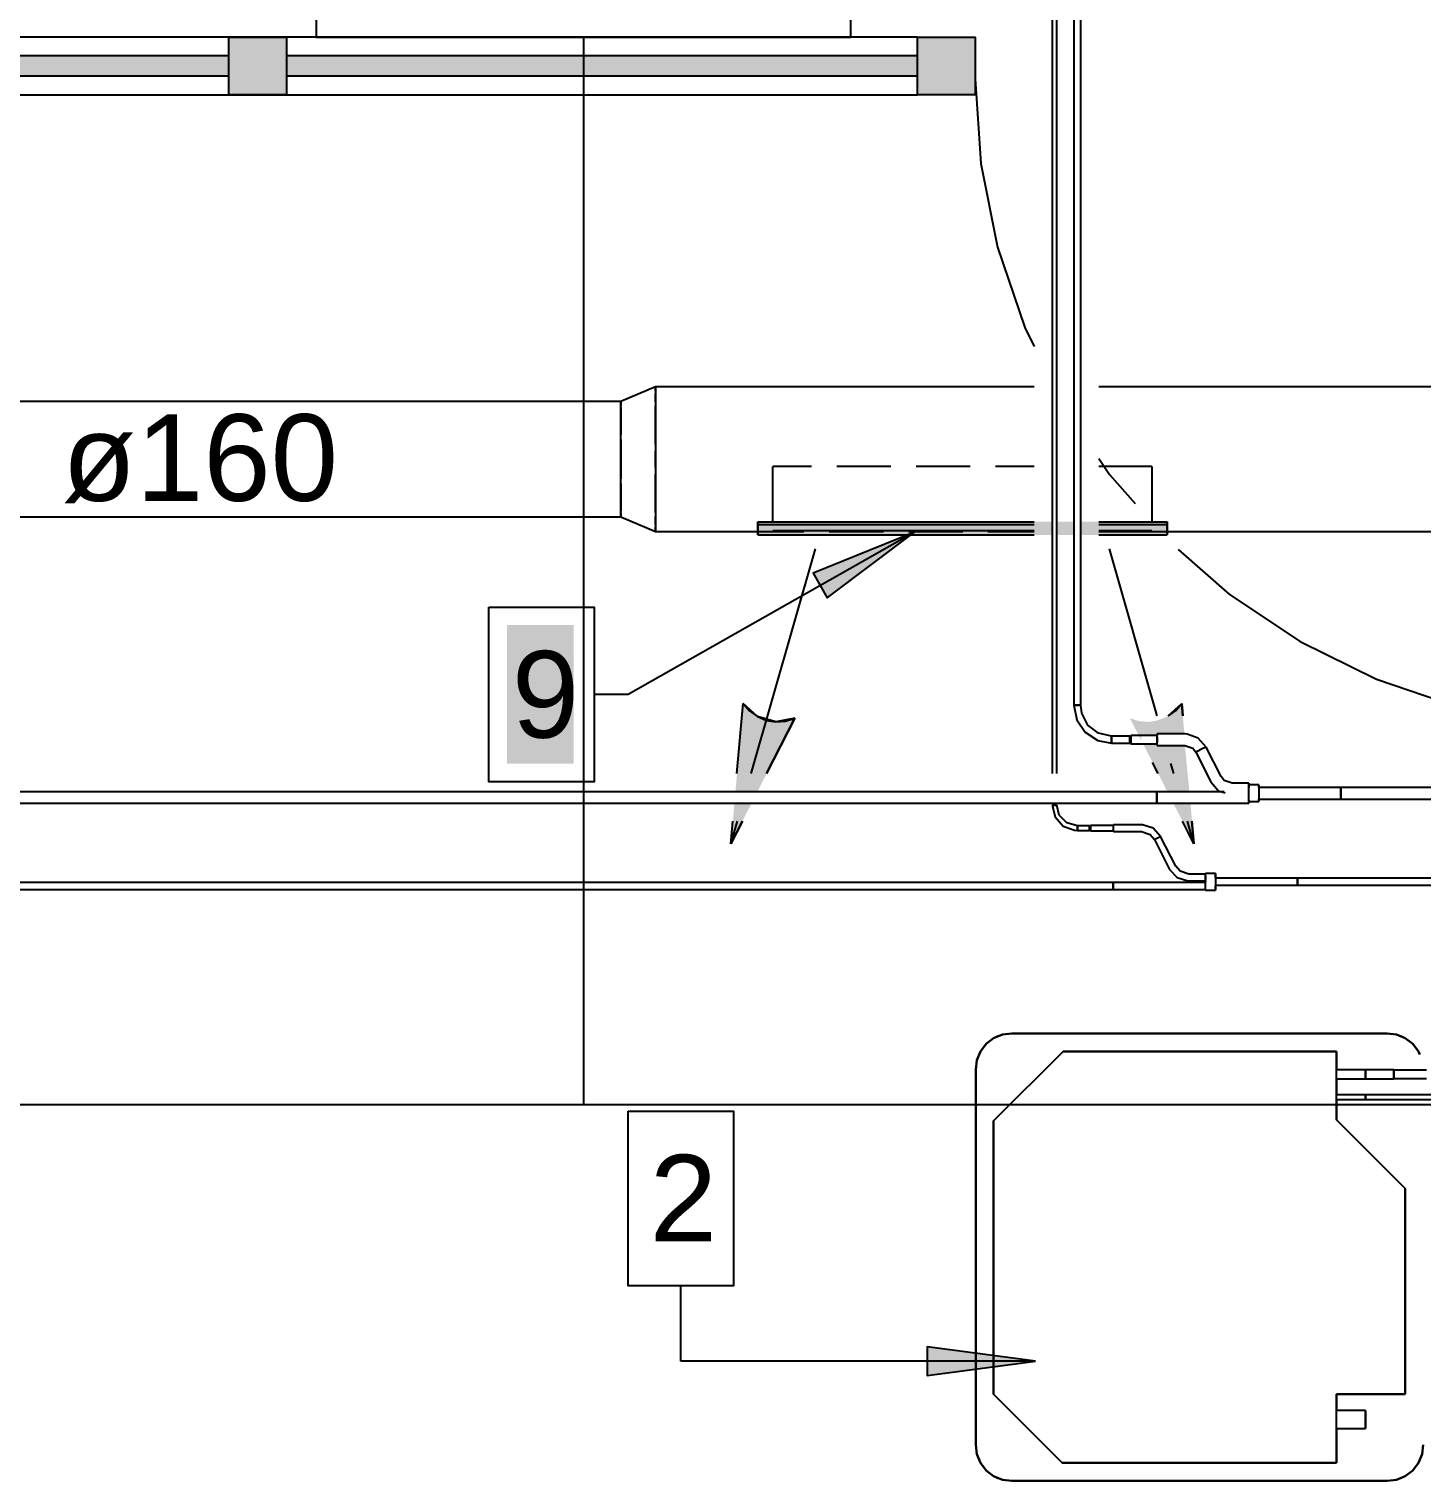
# Model space of a CAD drawing. Extents: x 25325 to 182345, y 3956 to 147305.
# Drawn here: x 91176.409 to 91177.928, y 73652.016 to 73653.6 of the extents above; entities that cross this region are included whole.
import ezdxf

# ---------------------------------------------------------------- set-up
doc = ezdxf.new("R2010")
doc.units = 0
doc.header["$MEASUREMENT"] = 0
doc.layers.add('CAT6A UNDERGROUND PORTS ROUTING', color=1, linetype='CONTINUOUS')
doc.styles.add('PDF Arial', font='arial.ttf')

# ---------------------------------------------------------------- blocks, each defined once
blk = doc.blocks.new('Sheet-Климатична и вентилационна система офис помещение етаж 4_1')
at = {"layer": 'CAT6A UNDERGROUND PORTS ROUTING', "true_color": 0xd8d8d8, "transparency": 33554687}
for points in [[(8.6926, 16.2329), (8.6926, 16.2959), (8.6296, 16.2959), (8.6296, 16.2329)], [(9.4438, 16.2329), (9.4438, 16.2959), (9.3808, 16.2959), (9.3808, 16.2329)], [(8.3488, 16.2534), (8.6296, 16.2534), (8.6296, 16.2754), (7.973, 16.2754), (7.973, 16.2534), (7.986, 16.2534)], [(9.3808, 16.2534), (9.3808, 16.2754), (8.6926, 16.2754), (8.6926, 16.2534), (9.0742, 16.2534)]]:
    blk.add_hatch(color=254, dxfattribs=at).paths.add_polyline_path(points)
at = {"layer": 'CAT6A UNDERGROUND PORTS ROUTING', "transparency": 33554687}
h = blk.add_hatch(color=256, dxfattribs=at)
h.paths.add_polyline_path([(9.653, 15.7638), (9.653, 15.7673), (9.5588, 15.7673), (9.5588, 15.7638), (9.6182, 15.7638)])
h.paths.add_polyline_path([(9.4369, 15.7638), (9.5276, 15.7638), (9.5276, 15.7673), (9.2065, 15.7673), (9.2065, 15.7638), (9.2555, 15.7638)])
h.paths.add_polyline_path([(9.5513, 15.7638), (9.5513, 15.7673), (9.5326, 15.7673), (9.5326, 15.7638)])
h = blk.add_hatch(color=256, dxfattribs=at)
h.paths.add_polyline_path([(9.5588, 15.7529), (9.653, 15.7529), (9.653, 15.7638), (9.5588, 15.7638), (9.5588, 15.7539)])
h.paths.add_polyline_path([(9.5513, 15.7529), (9.5513, 15.7638), (9.5326, 15.7638), (9.5326, 15.7529)])
h.paths.add_polyline_path([(9.4369, 15.7529), (9.5276, 15.7529), (9.5276, 15.7638), (9.2065, 15.7638), (9.2065, 15.7529), (9.2555, 15.7529)])
for points in [[(9.3775, 15.756), (9.2671, 15.7113), (9.2824, 15.6842)], [(9.5093, 14.8518), (9.3912, 14.8673), (9.3912, 14.8362)]]:
    blk.add_hatch(color=7, dxfattribs=at).paths.add_polyline_path(points)
at = {"layer": 'CAT6A UNDERGROUND PORTS ROUTING', "true_color": 0xffffff, "transparency": 33554687}
blk.add_hatch(color=7, dxfattribs=at).paths.add_polyline_path([(8.9329, 15.6545), (9.0058, 15.6545), (9.0058, 15.5035), (8.9329, 15.5035)])
at = {"layer": 'CAT6A UNDERGROUND PORTS ROUTING', "transparency": 33554687}
h = blk.add_hatch(color=256, dxfattribs=at)
h.paths.add_polyline_path([(9.1772, 15.4161), (9.1998, 15.4604), (9.1811, 15.4604), (9.1787, 15.4326)])
h.paths.add_polyline_path([(9.1852, 15.4729), (9.2062, 15.4729), (9.247, 15.5529), (9.2369, 15.5498), (9.2263, 15.549), (9.2159, 15.5507), (9.2061, 15.5548), (9.1975, 15.561), (9.1906, 15.5691), (9.1822, 15.4729)])
h = blk.add_hatch(color=256, dxfattribs=at)
h.paths.add_polyline_path([(9.6823, 15.4161), (9.6784, 15.4604), (9.6597, 15.4604), (9.6739, 15.4326)])
h.paths.add_polyline_path([(9.6705, 15.4729), (9.6773, 15.4729), (9.6723, 15.5234), (9.642, 15.5236), (9.642, 15.5252), (9.6271, 15.5244), (9.6533, 15.4729), (9.666, 15.4729)])
h.paths.add_polyline_path([(9.6247, 15.5291), (9.6247, 15.5342), (9.642, 15.5342), (9.642, 15.5359), (9.6718, 15.5359), (9.6689, 15.5691), (9.662, 15.561), (9.6534, 15.5548), (9.642, 15.5505), (9.6332, 15.549), (9.6227, 15.5498), (9.6125, 15.5529), (9.6244, 15.5296)])
at = {"layer": 'CAT6A UNDERGROUND PORTS ROUTING', "color": 6, "transparency": 33554687}
for points in [[(9.5276, 17.8801), (9.5276, 15.4926)], [(9.5326, 15.4926), (9.5326, 17.8801)], [(9.5513, 17.8417), (9.5513, 15.5671)], [(9.5588, 15.5671), (9.5588, 17.8417)], [(9.5514, 15.5671), (9.5513, 15.5671)], [(9.5513, 15.5671), (9.5514, 15.5671)], [(9.5514, 15.5671), (9.5513, 15.5671)], [(9.555, 15.5671), (9.5541, 15.5671), (9.5532, 15.5671), (9.5524, 15.5671), (9.5518, 15.5671), (9.5514, 15.5671), (9.5513, 15.5671)], [(9.5513, 15.5671), (9.5545, 15.5512), (9.5636, 15.5377), (9.5773, 15.5288), (9.5925, 15.5259)], [(9.5513, 15.5671), (9.5514, 15.5671), (9.5518, 15.5671), (9.5524, 15.5671), (9.5532, 15.5671), (9.5541, 15.5671), (9.555, 15.5671), (9.556, 15.5671), (9.5569, 15.5671), (9.5577, 15.5671), (9.5583, 15.5671), (9.5587, 15.5671)], [(9.5587, 15.5671), (9.5583, 15.5671), (9.5577, 15.5671), (9.5569, 15.5671), (9.556, 15.5671), (9.555, 15.5671)], [(9.5588, 15.5671), (9.5587, 15.5671)], [(9.5925, 15.5334), (9.5782, 15.5366), (9.5666, 15.5456), (9.5599, 15.5587), (9.5588, 15.5671)], [(9.5925, 15.5334), (9.5925, 15.5333)], [(9.5925, 15.5333), (9.5925, 15.5334)], [(9.6123, 15.5334), (9.5925, 15.5334)], [(9.5925, 15.5296), (9.5925, 15.5306), (9.5925, 15.5315), (9.5925, 15.5323), (9.5925, 15.5329), (9.5925, 15.5333)], [(9.5925, 15.5333), (9.5925, 15.5329), (9.5925, 15.5323), (9.5925, 15.5315), (9.5925, 15.5306), (9.5925, 15.5296), (9.5925, 15.5287), (9.5925, 15.5278), (9.5925, 15.527), (9.5925, 15.5264), (9.5925, 15.526), (9.5925, 15.5259)], [(9.6123, 15.5254), (9.6123, 15.5273), (9.6123, 15.5314), (9.6123, 15.5338), (9.6123, 15.5339)], [(9.6123, 15.5339), (9.6123, 15.5319), (9.6123, 15.5279), (9.6123, 15.5254), (9.6123, 15.5254)], [(9.6123, 15.5334), (9.6123, 15.5333), (9.6123, 15.5329), (9.6123, 15.5323), (9.6123, 15.5315), (9.6123, 15.5306), (9.6123, 15.5296)], [(9.6123, 15.5333), (9.6123, 15.5334)], [(9.6136, 15.534), (9.6136, 15.5341)], [(9.6136, 15.5341), (9.6136, 15.534)], [(9.6231, 15.5341), (9.6136, 15.5341)], [(9.6136, 15.5251), (9.6136, 15.5253), (9.6136, 15.5257), (9.6136, 15.5265), (9.6136, 15.5274), (9.6136, 15.5285), (9.6136, 15.5296), (9.6136, 15.5308), (9.6136, 15.5319), (9.6136, 15.5328), (9.6136, 15.5335), (9.6136, 15.534), (9.6136, 15.5341)], [(9.6136, 15.5341), (9.6136, 15.534)], [(9.6136, 15.5339), (9.6136, 15.5319), (9.6136, 15.5279), (9.6136, 15.5254), (9.6136, 15.5254)], [(9.6136, 15.5254), (9.6136, 15.5273), (9.6136, 15.5314), (9.6136, 15.5338), (9.6136, 15.5339)], [(9.6247, 15.5342), (9.6231, 15.5341)], [(9.642, 15.5342), (9.6247, 15.5342)], [(9.6723, 15.5359), (9.642, 15.5359)], [(9.642, 15.5234), (9.642, 15.5236), (9.642, 15.5242), (9.642, 15.5252), (9.642, 15.5265), (9.642, 15.528), (9.642, 15.5296), (9.642, 15.5312), (9.642, 15.5328), (9.642, 15.5341), (9.642, 15.535), (9.642, 15.5357), (9.642, 15.5359)], [(9.642, 15.535), (9.642, 15.5341)], [(9.6954, 15.5216), (9.687, 15.5313), (9.6749, 15.5358), (9.6723, 15.5359)], [(9.5925, 15.5259), (9.5925, 15.526), (9.5925, 15.5264), (9.5925, 15.527), (9.5925, 15.5278), (9.5925, 15.5287), (9.5925, 15.5296)], [(9.5925, 15.526), (9.5925, 15.5259)], [(9.5925, 15.5259), (9.5925, 15.526)], [(9.5925, 15.5259), (9.5925, 15.526)], [(9.5925, 15.526), (9.5925, 15.5259)], [(9.5925, 15.526), (9.5925, 15.5259)], [(9.5925, 15.5259), (9.5925, 15.526)], [(9.5925, 15.5259), (9.6123, 15.5259)], [(9.6123, 15.5296), (9.6123, 15.5306), (9.6123, 15.5315)], [(9.6123, 15.5296), (9.6123, 15.5287), (9.6123, 15.5278), (9.6123, 15.527), (9.6123, 15.5264), (9.6123, 15.526), (9.6123, 15.5259)], [(9.6123, 15.5278), (9.6123, 15.5287), (9.6123, 15.5296)], [(9.6123, 15.5259), (9.6123, 15.526)], [(9.6136, 15.5328), (9.6136, 15.5319), (9.6136, 15.5308), (9.6136, 15.5296), (9.6136, 15.5285), (9.6136, 15.5274), (9.6136, 15.5265)], [(9.6136, 15.5251), (9.6136, 15.5253)], [(9.6136, 15.5253), (9.6136, 15.5251)], [(9.6136, 15.5253), (9.6136, 15.5251)], [(9.6136, 15.5251), (9.6231, 15.5251)], [(9.6231, 15.5251), (9.6247, 15.5251)], [(9.6247, 15.5251), (9.642, 15.5251)], [(9.642, 15.5328), (9.642, 15.5319), (9.642, 15.5308), (9.642, 15.5296), (9.642, 15.5285), (9.642, 15.5274), (9.642, 15.5264)], [(9.642, 15.5234), (9.6723, 15.5234)], [(9.6723, 15.5234), (9.6809, 15.5203), (9.6843, 15.516)], [(9.6871, 15.5174), (9.6859, 15.5168)], [(9.6884, 15.5181), (9.6871, 15.5174)], [(9.6913, 15.5196), (9.6899, 15.5188), (9.6884, 15.5181)], [(9.6927, 15.5202), (9.6913, 15.5196)], [(9.6954, 15.5216), (9.6953, 15.5215), (9.6947, 15.5213), (9.6938, 15.5208), (9.6927, 15.5202)], [(9.7119, 15.4893), (9.6954, 15.5216)], [(9.685, 15.5164), (9.6845, 15.5161), (9.6843, 15.516)], [(9.6843, 15.516), (9.7007, 15.4836)], [(9.6859, 15.5168), (9.685, 15.5164)], [(9.7238, 15.482), (9.7152, 15.4851), (9.7119, 15.4893)], [(9.6416, 15.4729), (6.8237, 15.4729)], [(9.6416, 15.4729), (9.6416, 15.4727), (9.6416, 15.4721), (9.6416, 15.4711), (9.6416, 15.4698), (9.6416, 15.4683), (9.6416, 15.4666)], [(9.7151, 15.4729), (9.6416, 15.4729)], [(9.6416, 15.4604), (9.6416, 15.4606), (9.6416, 15.4612), (9.6416, 15.4622), (9.6416, 15.4635), (9.6416, 15.465), (9.6416, 15.4666), (9.6416, 15.4683), (9.6416, 15.4698), (9.6416, 15.4711), (9.6416, 15.4721), (9.6416, 15.4727), (9.6416, 15.4729)], [(9.7007, 15.4836), (9.7092, 15.474), (9.7162, 15.4715)], [(9.742, 15.482), (9.7238, 15.482)], [(9.742, 15.482), (9.742, 15.4818), (9.742, 15.4811), (9.742, 15.4801), (9.742, 15.4789), (9.742, 15.4776)], [(9.742, 15.4803), (9.742, 15.4811)], [(9.753, 15.4803), (9.742, 15.4803)], [(9.742, 15.479), (9.742, 15.48)], [(9.742, 15.4624), (9.742, 15.4633), (9.742, 15.4648), (9.742, 15.4667), (9.742, 15.4688), (9.742, 15.4712), (9.742, 15.4735), (9.742, 15.4757), (9.742, 15.4776), (9.742, 15.4785)], [(9.753, 15.4803), (9.753, 15.48), (9.753, 15.479), (9.753, 15.4776), (9.753, 15.4757), (9.753, 15.4735), (9.753, 15.4712), (9.753, 15.4688), (9.753, 15.4667), (9.753, 15.4648), (9.753, 15.4633), (9.753, 15.4624), (9.753, 15.4621)], [(9.753, 15.479), (9.753, 15.48)], [(9.753, 15.4776), (9.753, 15.4785)], [(9.8424, 15.4774), (9.753, 15.4774)], [(9.8424, 15.4774), (9.8424, 15.4772), (9.8424, 15.4766), (9.8424, 15.4756), (9.8424, 15.4743), (9.8424, 15.4728), (9.8424, 15.4712), (9.8424, 15.4696), (9.8424, 15.4681), (9.8424, 15.4668), (9.8424, 15.4658), (9.8424, 15.4652), (9.8424, 15.4649)], [(10.2361, 15.4774), (9.8424, 15.4774)], [(9.8424, 15.4712), (9.8424, 15.4728), (9.8424, 15.4743), (9.8424, 15.4756), (9.8424, 15.4766), (9.8424, 15.4772), (9.8424, 15.4774)], [(9.8424, 15.4649), (9.8424, 15.4652), (9.8424, 15.4658), (9.8424, 15.4668), (9.8424, 15.4681), (9.8424, 15.4696), (9.8424, 15.4712)], [(6.8237, 15.4604), (9.6416, 15.4604)], [(9.5277, 15.4581), (9.5276, 15.4581)], [(9.5276, 15.4581), (9.5277, 15.4581)], [(9.5277, 15.4581), (9.5276, 15.4581)], [(9.5301, 15.4581), (9.5295, 15.4581), (9.5289, 15.4581), (9.5283, 15.4581), (9.5279, 15.4581), (9.5277, 15.4581), (9.5276, 15.4581)], [(9.5276, 15.4581), (9.5308, 15.4453), (9.5396, 15.4354), (9.5521, 15.4308), (9.5551, 15.4306)], [(9.5276, 15.4581), (9.5277, 15.4581), (9.5279, 15.4581), (9.5283, 15.4581), (9.5289, 15.4581), (9.5295, 15.4581), (9.5301, 15.4581), (9.5308, 15.4581), (9.5314, 15.4581), (9.5319, 15.4581), (9.5323, 15.4581), (9.5325, 15.4581)], [(9.5325, 15.4581), (9.5323, 15.4581), (9.5319, 15.4581), (9.5314, 15.4581), (9.5308, 15.4581), (9.5301, 15.4581)], [(9.5326, 15.4581), (9.5325, 15.4581)], [(9.5551, 15.4356), (9.5436, 15.4388), (9.5353, 15.4474), (9.5326, 15.4581)], [(9.6416, 15.4666), (9.6416, 15.465), (9.6416, 15.4635), (9.6416, 15.4622), (9.6416, 15.4612), (9.6416, 15.4606), (9.6416, 15.4604)], [(9.6416, 15.4604), (9.742, 15.4604)], [(9.742, 15.4635), (9.742, 15.4622), (9.742, 15.4612), (9.742, 15.4606), (9.742, 15.4604)], [(9.742, 15.4621), (9.753, 15.4621)], [(9.742, 15.4612), (9.742, 15.4621)], [(9.753, 15.4649), (9.8424, 15.4649)], [(9.753, 15.4624), (9.753, 15.4633), (9.753, 15.4648)], [(9.8424, 15.4649), (10.2361, 15.4649)], [(9.5551, 15.4356), (9.5551, 15.4355)], [(9.5551, 15.4355), (9.5551, 15.4356)], [(9.5683, 15.4356), (9.5551, 15.4356)], [(9.5551, 15.4331), (9.5551, 15.4338), (9.5551, 15.4344), (9.5551, 15.4349), (9.5551, 15.4353), (9.5551, 15.4355)], [(9.5551, 15.4355), (9.5551, 15.4353), (9.5551, 15.4349), (9.5551, 15.4344), (9.5551, 15.4338), (9.5551, 15.4331), (9.5551, 15.4325), (9.5551, 15.4319), (9.5551, 15.4313), (9.5551, 15.431), (9.5551, 15.4307), (9.5551, 15.4306)], [(9.5551, 15.4306), (9.5551, 15.4307), (9.5551, 15.431), (9.5551, 15.4313), (9.5551, 15.4319), (9.5551, 15.4325), (9.5551, 15.4331)], [(9.5551, 15.4307), (9.5551, 15.4306)], [(9.5551, 15.4306), (9.5551, 15.4307)], [(9.5551, 15.4306), (9.5551, 15.4307)], [(9.5551, 15.4307), (9.5551, 15.4306)], [(9.5551, 15.4307), (9.5551, 15.4306)], [(9.5551, 15.4306), (9.5551, 15.4307)], [(9.5551, 15.4306), (9.5683, 15.4306)], [(9.5683, 15.4305), (9.5683, 15.4317), (9.5683, 15.4342), (9.5683, 15.4357), (9.5683, 15.4357)], [(9.5683, 15.4357), (9.5683, 15.4345), (9.5683, 15.432), (9.5683, 15.4305), (9.5683, 15.4305)], [(9.5683, 15.4356), (9.5683, 15.4355), (9.5683, 15.4353), (9.5683, 15.4349), (9.5683, 15.4344), (9.5683, 15.4338), (9.5683, 15.4331)], [(9.5683, 15.4355), (9.5683, 15.4356)], [(9.5683, 15.4331), (9.5683, 15.4325), (9.5683, 15.4319), (9.5683, 15.4313), (9.5683, 15.431), (9.5683, 15.4307), (9.5683, 15.4306)], [(9.5683, 15.4306), (9.5683, 15.4307)], [(9.5695, 15.4361), (9.5695, 15.436)], [(9.5695, 15.436), (9.5695, 15.4361)], [(9.5798, 15.4361), (9.5695, 15.4361)], [(9.5695, 15.4361), (9.5695, 15.436)], [(9.5695, 15.4301), (9.5695, 15.4302), (9.5695, 15.4305), (9.5695, 15.431), (9.5695, 15.4316), (9.5695, 15.4323), (9.5695, 15.4331), (9.5695, 15.4339), (9.5695, 15.4346), (9.5695, 15.4352), (9.5695, 15.4357), (9.5695, 15.436), (9.5695, 15.4361)], [(9.5695, 15.4357), (9.5695, 15.4345), (9.5695, 15.4326)], [(9.5695, 15.4305), (9.5695, 15.4317), (9.5695, 15.4342), (9.5695, 15.4357), (9.5695, 15.4357)], [(9.5695, 15.432), (9.5695, 15.4305)], [(9.5695, 15.4302), (9.5695, 15.4301)], [(9.5695, 15.4301), (9.5695, 15.4302)], [(9.5695, 15.4302), (9.5695, 15.4301)], [(9.5695, 15.4301), (9.5798, 15.4301)], [(9.5814, 15.4361), (9.5798, 15.4361)], [(9.5798, 15.4301), (9.5814, 15.4301)], [(9.5947, 15.4361), (9.5814, 15.4361)], [(9.5814, 15.4301), (9.5947, 15.4301)], [(9.5947, 15.4367), (9.5947, 15.4369)], [(9.625, 15.4369), (9.5947, 15.4369)], [(9.5947, 15.4294), (9.5947, 15.4295), (9.5947, 15.4299), (9.5947, 15.4305), (9.5947, 15.4312), (9.5947, 15.4321), (9.5947, 15.4331), (9.5947, 15.4341), (9.5947, 15.435), (9.5947, 15.4358), (9.5947, 15.4364), (9.5947, 15.4367), (9.5947, 15.4369)], [(9.5947, 15.4294), (9.5947, 15.4295)], [(9.5947, 15.4294), (9.625, 15.4294)], [(9.6459, 15.424), (9.6378, 15.4331), (9.6262, 15.4368), (9.625, 15.4369)], [(9.625, 15.4294), (9.6345, 15.4262), (9.6392, 15.4206)], [(9.6434, 15.4227), (9.6426, 15.4223), (9.6417, 15.4219)], [(9.6459, 15.424), (9.6458, 15.4239), (9.6455, 15.4238), (9.6449, 15.4235), (9.6443, 15.4232), (9.6434, 15.4227)], [(9.6459, 15.424), (9.6458, 15.4239)], [(9.6624, 15.3916), (9.6459, 15.424)], [(9.6392, 15.4206), (9.6557, 15.3882)], [(9.6417, 15.4219), (9.6409, 15.4215), (9.6402, 15.4211), (9.6397, 15.4208), (9.6393, 15.4207)], [(9.6766, 15.383), (9.6671, 15.3861), (9.6624, 15.3917)], [(9.6557, 15.3882), (9.6639, 15.3792), (9.6755, 15.3755), (9.6766, 15.3755)], [(9.6947, 15.383), (9.6766, 15.383)], [(9.6766, 15.3755), (9.6947, 15.3755)], [(9.7057, 15.3837), (9.6947, 15.3837)], [(9.6947, 15.3656), (9.6947, 15.3659), (9.6947, 15.3668), (9.6947, 15.3683), (9.6947, 15.3701), (9.6947, 15.3723), (9.6947, 15.3747), (9.6947, 15.377), (9.6947, 15.3792), (9.6947, 15.3811), (9.6947, 15.3825), (9.6947, 15.3834), (9.6947, 15.3837)], [(9.6947, 15.3811), (9.6947, 15.3802), (9.6947, 15.3792), (9.6947, 15.3782), (9.6947, 15.3773)], [(9.6947, 15.3756), (9.6947, 15.3747)], [(9.7057, 15.3837), (9.7057, 15.3834), (9.7057, 15.3825), (9.7057, 15.3811), (9.7057, 15.3792), (9.7057, 15.377), (9.7057, 15.3747), (9.7057, 15.3723), (9.7057, 15.3701), (9.7057, 15.3683), (9.7057, 15.3668), (9.7057, 15.3659), (9.7057, 15.3656)], [(9.7057, 15.3792), (9.7057, 15.3811), (9.7057, 15.3825), (9.7057, 15.3834)], [(9.7951, 15.3784), (9.7057, 15.3784)], [(9.7951, 15.3784), (9.7951, 15.3783)], [(9.7951, 15.3783), (9.7951, 15.3784)], [(9.7951, 15.3784), (9.7951, 15.3783), (9.7951, 15.3779), (9.7951, 15.3773), (9.7951, 15.3766), (9.7951, 15.3756), (9.7951, 15.3747), (9.7951, 15.3737), (9.7951, 15.3728), (9.7951, 15.372), (9.7951, 15.3714), (9.7951, 15.3711), (9.7951, 15.3709)], [(10.0649, 15.3784), (9.7951, 15.3784)], [(9.7951, 15.3747), (9.7951, 15.3756), (9.7951, 15.3766), (9.7951, 15.3773), (9.7951, 15.3779), (9.7951, 15.3783), (9.7951, 15.3784)], [(9.5943, 15.3739), (6.6865, 15.3739)], [(6.6865, 15.3664), (9.5943, 15.3664)], [(9.5943, 15.3739), (9.5943, 15.3737)], [(9.5943, 15.3737), (9.5943, 15.3739)], [(9.5943, 15.3739), (9.5943, 15.3737), (9.5943, 15.3734), (9.5943, 15.3728), (9.5943, 15.372), (9.5943, 15.3711), (9.5943, 15.3701)], [(9.6947, 15.3739), (9.5943, 15.3739)], [(9.5943, 15.3664), (9.5943, 15.3665), (9.5943, 15.3669), (9.5943, 15.3675), (9.5943, 15.3683), (9.5943, 15.3692), (9.5943, 15.3701), (9.5943, 15.3711), (9.5943, 15.372), (9.5943, 15.3728), (9.5943, 15.3734), (9.5943, 15.3737), (9.5943, 15.3739)], [(9.5943, 15.3701), (9.5943, 15.3692), (9.5943, 15.3683), (9.5943, 15.3675), (9.5943, 15.3669), (9.5943, 15.3665), (9.5943, 15.3664)], [(9.5943, 15.3665), (9.5943, 15.3664)], [(9.5943, 15.3664), (9.5943, 15.3665)], [(9.5943, 15.3664), (9.6947, 15.3664)], [(9.6947, 15.3656), (9.7057, 15.3656)], [(9.7057, 15.3709), (9.7951, 15.3709)], [(9.7057, 15.3659), (9.7057, 15.3668), (9.7057, 15.3683), (9.7057, 15.3701)], [(9.7951, 15.3709), (9.7951, 15.3711), (9.7951, 15.3714), (9.7951, 15.372), (9.7951, 15.3728), (9.7951, 15.3737), (9.7951, 15.3747)], [(9.7951, 15.3711), (9.7951, 15.3709)], [(9.7951, 15.3709), (9.7951, 15.3711)], [(9.7951, 15.3709), (10.0632, 15.3709)], [(9.9004, 15.1697), (9.8693, 15.1697)], [(9.8693, 15.1647), (9.8693, 15.166), (9.8693, 15.1672), (9.8693, 15.1683), (9.8693, 15.1691), (9.8693, 15.1696), (9.8693, 15.1697)], [(9.9004, 15.1697), (9.9004, 15.1696), (9.9004, 15.1691), (9.9004, 15.1683), (9.9004, 15.1672), (9.9004, 15.166), (9.9004, 15.1647)], [(9.9004, 15.1697), (9.9181, 15.1697), (9.9335, 15.1697), (9.9358, 15.1697)], [(9.9004, 15.1647), (9.9004, 15.166), (9.9004, 15.1672), (9.9004, 15.1683), (9.9004, 15.1691), (9.9004, 15.1696), (9.9004, 15.1697)], [(9.8693, 15.1597), (9.8693, 15.1599), (9.8693, 15.1604), (9.8693, 15.1612), (9.8693, 15.1622), (9.8693, 15.1634), (9.8693, 15.1647)], [(9.8693, 15.1597), (9.9004, 15.1597)], [(9.9004, 15.1647), (9.9004, 15.1634), (9.9004, 15.1622), (9.9004, 15.1612), (9.9004, 15.1604), (9.9004, 15.1599), (9.9004, 15.1597)], [(9.9004, 15.1597), (9.9004, 15.1599), (9.9004, 15.1604), (9.9004, 15.1612), (9.9004, 15.1622), (9.9004, 15.1634), (9.9004, 15.1647)], [(9.9358, 15.1597), (9.921, 15.1597), (9.9036, 15.1597), (9.9004, 15.1597)], [(9.8693, 15.1422), (9.8693, 15.1423)], [(10.1145, 15.1423), (9.8693, 15.1423)], [(9.8693, 15.1398), (9.8693, 15.1404), (9.8693, 15.141), (9.8693, 15.1416), (9.8693, 15.142), (9.8693, 15.1422), (9.8693, 15.1423)], [(9.8693, 15.1373), (9.8693, 15.1374), (9.8693, 15.1376), (9.8693, 15.138), (9.8693, 15.1385), (9.8693, 15.1391), (9.8693, 15.1398)], [(9.8693, 15.1373), (9.8693, 15.1374)], [(9.8693, 15.1373), (10.1145, 15.1373)]]:
    blk.add_lwpolyline(points, dxfattribs=at)
at = {"layer": 'CAT6A UNDERGROUND PORTS ROUTING', "color": 253, "true_color": 0x9c9c9c, "transparency": 33554687}
for points in [[(7.9921, 16.2329), (9.3808, 16.2329), (9.3808, 16.2959), (7.9927, 16.2959)], [(8.6296, 16.2959), (8.6926, 16.2959), (8.6926, 16.2329), (8.6296, 16.2329), (8.6296, 16.2959)], [(9.3808, 16.2959), (9.4438, 16.2959), (9.4438, 16.2329), (9.3808, 16.2329), (9.3808, 16.2959)], [(7.9927, 16.2534), (8.6296, 16.2534), (8.6296, 16.2754), (7.9927, 16.2754)], [(8.6926, 16.2534), (9.3808, 16.2534), (9.3808, 16.2754), (8.6926, 16.2754), (8.6926, 16.2534)], [(9.4438, 16.2502), (9.4498, 16.1578), (9.4679, 16.0668), (9.4977, 15.9791), (9.5079, 15.9583)], [(9.5785, 15.8364), (9.5902, 15.8189), (9.6181, 15.787)], [(9.665, 15.7371), (9.721, 15.688), (9.7981, 15.6365), (9.8812, 15.5956), (9.969, 15.5658), (10.0599, 15.5477), (10.1524, 15.5416)]]:
    blk.add_lwpolyline(points, dxfattribs=at)
at = {"layer": 'CAT6A UNDERGROUND PORTS ROUTING', "transparency": 33554687}
for points in [[(9.0952, 15.9143), (9.0572, 15.8985)], [(9.5079, 15.9143), (9.0952, 15.9143)], [(9.0952, 15.9095), (9.0952, 15.9116), (9.0952, 15.9143)], [(9.0952, 15.9143), (9.0952, 15.9095), (9.0952, 15.8959), (9.0952, 15.8749), (9.0952, 15.8492), (9.0952, 15.8219), (9.0952, 15.7962), (9.0952, 15.7752), (9.0952, 15.7616), (9.0952, 15.7568)], [(10.5672, 15.9143), (9.5785, 15.9143)], [(9.0572, 15.8985), (7.155, 15.8985)], [(9.0572, 15.8985), (9.0572, 15.8964), (9.0572, 15.894)], [(9.0572, 15.7726), (9.0572, 15.7773), (9.0572, 15.791), (9.0572, 15.8114), (9.0572, 15.8355), (9.0572, 15.8596), (9.0572, 15.8801), (9.0572, 15.8937), (9.0572, 15.8985)], [(9.0952, 15.8982), (9.0952, 15.9037), (9.0952, 15.9072)], [(9.0572, 15.8922), (9.0572, 15.8901), (9.0572, 15.8801), (9.0572, 15.867), (9.0572, 15.8619)], [(9.0952, 15.8518), (9.0952, 15.8559), (9.0952, 15.8749), (9.0952, 15.8912), (9.0952, 15.8937)], [(9.0572, 15.8569), (9.0572, 15.8518), (9.0572, 15.8355)], [(9.0572, 15.8355), (9.0572, 15.8192), (9.0572, 15.8141)], [(9.0952, 15.8355), (9.0952, 15.8446)], [(9.0952, 15.8265), (9.0952, 15.8355)], [(9.0952, 15.7773), (9.0952, 15.7799), (9.0952, 15.7962), (9.0952, 15.8152), (9.0952, 15.8193)], [(9.0572, 15.8091), (9.0572, 15.8041), (9.0572, 15.791), (9.0572, 15.781), (9.0572, 15.7789)], [(7.7048, 15.7726), (9.0572, 15.7726)], [(9.0572, 15.7771), (9.0572, 15.7747), (9.0572, 15.7726)], [(9.0572, 15.7726), (9.0952, 15.7568)], [(9.0952, 15.7638), (9.0952, 15.7674), (9.0952, 15.7729)], [(9.0952, 15.7568), (9.0952, 15.7595), (9.0952, 15.7616)], [(9.0952, 15.7568), (9.2065, 15.7568)], [(9.2066, 15.7568), (9.2569, 15.7568)], [(9.2844, 15.7568), (9.3435, 15.7568)], [(9.371, 15.7568), (9.4301, 15.7568)], [(9.4576, 15.7568), (9.5079, 15.7568)], [(9.5785, 15.7568), (9.6529, 15.7568)], [(9.653, 15.7568), (10.5672, 15.7568)]]:
    blk.add_lwpolyline(points, dxfattribs=at)
at = {"layer": 'CAT6A UNDERGROUND PORTS ROUTING', "color": 7, "transparency": 33554687}
for points in [[(9.2231, 15.7673), (9.2231, 15.8277)], [(9.2651, 15.8277), (9.2231, 15.8277)], [(9.3517, 15.8277), (9.2927, 15.8277)], [(9.4383, 15.8277), (9.3793, 15.8277)], [(9.5079, 15.8277), (9.4659, 15.8277)], [(9.6364, 15.8277), (9.5785, 15.8277)], [(9.6364, 15.8277), (9.6364, 15.7673)], [(9.3775, 15.756), (9.0651, 15.579)], [(9.2065, 15.7638), (9.2065, 15.7673)], [(9.2065, 15.7673), (9.2065, 15.7595), (9.2065, 15.7568)], [(9.2065, 15.7673), (9.5079, 15.7673)], [(9.2065, 15.7529), (9.2065, 15.7556), (9.2065, 15.7638)], [(9.5079, 15.7638), (9.2065, 15.7638)], [(9.2065, 15.7568), (9.2065, 15.7556), (9.2065, 15.7529)], [(9.5079, 15.7572), (9.2231, 15.7572)], [(9.3775, 15.756), (9.2671, 15.7113), (9.2824, 15.6842), (9.3775, 15.756)], [(9.5785, 15.7673), (9.653, 15.7673)], [(9.653, 15.7638), (9.5785, 15.7638)], [(9.6364, 15.7572), (9.5785, 15.7572)], [(9.653, 15.7568), (9.653, 15.7595), (9.653, 15.7673)], [(9.653, 15.7673), (9.653, 15.7638)], [(9.653, 15.7638), (9.653, 15.7556), (9.653, 15.7529)], [(9.653, 15.7529), (9.653, 15.7556), (9.653, 15.7568)], [(9.2065, 15.7529), (9.5079, 15.7529)], [(9.5785, 15.7529), (9.653, 15.7529)], [(9.1992, 15.4926), (9.2695, 15.7378)], [(9.6423, 15.5556), (9.59, 15.7378)], [(8.9132, 15.6742), (9.0282, 15.6742), (9.0282, 15.4837), (8.9132, 15.4837), (8.9132, 15.6742)], [(9.0651, 15.579), (9.0282, 15.579)], [(9.1839, 15.4926), (9.1906, 15.5691)], [(9.1839, 15.4926), (9.1906, 15.5691)], [(9.1906, 15.5691), (9.1975, 15.561), (9.2061, 15.5548), (9.2159, 15.5507), (9.2263, 15.549), (9.2369, 15.5498), (9.247, 15.5529)], [(9.247, 15.5529), (9.2263, 15.549), (9.2061, 15.5548), (9.1906, 15.5691)], [(9.6542, 15.5556), (9.6689, 15.5691)], [(9.6544, 15.5556), (9.662, 15.561), (9.6689, 15.5691)], [(9.6689, 15.5691), (9.6701, 15.5556)], [(9.6701, 15.5556), (9.6689, 15.5691)], [(9.247, 15.5529), (9.2162, 15.4926)], [(9.2162, 15.4926), (9.247, 15.5529)], [(9.6433, 15.4926), (9.6371, 15.5047)], [(9.6433, 15.4926), (9.6371, 15.5047)], [(9.6603, 15.4926), (9.6571, 15.5037)], [(9.1898, 15.4407), (9.1772, 15.4161)], [(9.1772, 15.4161), (9.1794, 15.4407)], [(9.1772, 15.4161), (9.1843, 15.4407)], [(9.1772, 15.4161), (9.1898, 15.4407)], [(9.1772, 15.4161), (9.1794, 15.4407)], [(9.6823, 15.4161), (9.6697, 15.4407)], [(9.6823, 15.4161), (9.6697, 15.4407)], [(9.6823, 15.4161), (9.6752, 15.4407)], [(9.6801, 15.4407), (9.6823, 15.4161)], [(9.6823, 15.4161), (9.6801, 15.4407)], [(9.4442, 15.17), (9.4455, 15.1802), (9.4494, 15.1897), (9.4557, 15.1978), (9.4638, 15.2041), (9.4733, 15.208), (9.4835, 15.2093)], [(9.4835, 15.2093), (9.4733, 15.208), (9.4638, 15.2041), (9.4557, 15.1978), (9.4494, 15.1897), (9.4455, 15.1802), (9.4442, 15.17)], [(9.4702, 15.2067), (9.4685, 15.2063), (9.467, 15.2054)], [(9.4835, 15.2093), (9.893, 15.2093)], [(9.893, 15.2093), (9.4835, 15.2093)], [(9.893, 15.2093), (9.4835, 15.2093)], [(9.893, 15.2093), (9.9031, 15.208), (9.9126, 15.2041), (9.9208, 15.1978), (9.9271, 15.1897), (9.9285, 15.1861)], [(9.9285, 15.1861), (9.9271, 15.1897), (9.9208, 15.1978), (9.9126, 15.2041), (9.9031, 15.208), (9.893, 15.2093)], [(9.9095, 15.2054), (9.908, 15.2063), (9.9063, 15.2067)], [(9.4481, 15.1865), (9.4472, 15.185), (9.4468, 15.1833)], [(9.5396, 15.1897), (9.4638, 15.1139)], [(9.4638, 15.1139), (9.5396, 15.1897)], [(9.8378, 15.1897), (9.5396, 15.1897)], [(9.5396, 15.1897), (9.8378, 15.1897)], [(9.8378, 15.1149), (9.8378, 15.1897)], [(9.8378, 15.1897), (9.8378, 15.1697)], [(9.9286, 15.1861), (9.9284, 15.1865)], [(9.4442, 14.7605), (9.4442, 15.17)], [(9.4442, 15.17), (9.4442, 14.7605)], [(9.4442, 15.17), (9.4442, 14.7605)], [(9.8693, 15.1697), (9.8378, 15.1697)], [(9.8693, 15.1697), (9.8693, 15.1696), (9.8693, 15.1691), (9.8693, 15.1683), (9.8693, 15.1672), (9.8693, 15.166), (9.8693, 15.1647), (9.8693, 15.1634), (9.8693, 15.1622), (9.8693, 15.1612), (9.8693, 15.1604), (9.8693, 15.1599), (9.8693, 15.1597)], [(9.8378, 15.1612), (9.8378, 15.1622), (9.8378, 15.1634), (9.8378, 15.1647), (9.8378, 15.166), (9.8378, 15.1672), (9.8378, 15.1683)], [(9.8378, 15.1597), (9.8378, 15.1422)], [(9.8378, 15.1597), (9.8693, 15.1597)], [(9.8693, 15.1423), (9.8378, 15.1423)], [(9.8693, 15.1422), (9.8693, 15.1423)], [(9.8693, 15.1423), (9.8693, 15.1422)], [(9.8693, 15.1423), (9.8693, 15.1422), (9.8693, 15.142), (9.8693, 15.1416), (9.8693, 15.141), (9.8693, 15.1404), (9.8693, 15.1398), (9.8693, 15.1391), (9.8693, 15.1385), (9.8693, 15.138), (9.8693, 15.1376), (9.8693, 15.1374), (9.8693, 15.1373)], [(9.0651, 15.1245), (9.18, 15.1245), (9.18, 14.934), (9.0651, 14.934), (9.0651, 15.1245)], [(9.8378, 15.1374), (9.8378, 15.1149)], [(9.8378, 15.1373), (9.8693, 15.1373)], [(9.8693, 15.1373), (9.8693, 15.1374)], [(9.8693, 15.1374), (9.8693, 15.1373)], [(9.4638, 15.1139), (9.4638, 14.8157)], [(9.4638, 14.8157), (9.4638, 15.1139)], [(9.9126, 15.0401), (9.8378, 15.1149)], [(9.8378, 15.1149), (9.9126, 15.0401)], [(9.9126, 14.8157), (9.9126, 15.0401)], [(9.9126, 15.0401), (9.9126, 14.8157)], [(9.1225, 14.8518), (9.1225, 14.934)], [(9.5093, 14.8518), (9.3912, 14.8673), (9.3912, 14.8362), (9.5093, 14.8518)], [(9.5093, 14.8518), (9.1225, 14.8518)], [(9.4638, 14.8157), (9.5386, 14.7409)], [(9.5386, 14.7409), (9.4638, 14.8157)], [(9.8378, 14.7409), (9.8378, 14.8157)], [(9.8378, 14.8157), (9.9126, 14.8157)], [(9.9126, 14.8157), (9.8378, 14.8157)], [(9.8378, 14.8157), (9.8378, 14.7979)], [(9.8693, 14.7979), (9.8378, 14.7979)], [(9.8378, 14.7906), (9.8378, 14.793), (9.8378, 14.7951), (9.8378, 14.7966), (9.8378, 14.7976)], [(9.8378, 14.7786), (9.8378, 14.7796), (9.8378, 14.7811), (9.8378, 14.7832), (9.8378, 14.7855), (9.8378, 14.7881), (9.8378, 14.7901)], [(9.8693, 14.7979), (9.8693, 14.7976), (9.8693, 14.7966), (9.8693, 14.7951), (9.8693, 14.793), (9.8693, 14.7906), (9.8693, 14.7881), (9.8693, 14.7855), (9.8693, 14.7832), (9.8693, 14.7811), (9.8693, 14.7796), (9.8693, 14.7786), (9.8693, 14.7783)], [(9.8693, 14.7906), (9.8693, 14.793), (9.8693, 14.7951), (9.8693, 14.7966), (9.8693, 14.7976)], [(9.8693, 14.7786), (9.8693, 14.7796), (9.8693, 14.7811), (9.8693, 14.7832), (9.8693, 14.7855), (9.8693, 14.7881), (9.8693, 14.7901)], [(9.8378, 14.7783), (9.8378, 14.7409)], [(9.8378, 14.7783), (9.8693, 14.7783)], [(9.4835, 14.7212), (9.4733, 14.7225), (9.4638, 14.7264), (9.4557, 14.7327), (9.4494, 14.7409), (9.4455, 14.7503), (9.4442, 14.7605)], [(9.4442, 14.7605), (9.4455, 14.7503), (9.4494, 14.7409), (9.4557, 14.7327), (9.4638, 14.7264), (9.4733, 14.7225), (9.4835, 14.7212)], [(9.9323, 14.7605), (9.931, 14.7503), (9.9271, 14.7409), (9.9208, 14.7327), (9.9126, 14.7264), (9.9031, 14.7225), (9.893, 14.7212)], [(9.893, 14.7212), (9.9031, 14.7225), (9.9126, 14.7264), (9.9208, 14.7327), (9.9271, 14.7409), (9.931, 14.7503), (9.9323, 14.7605)], [(9.4468, 14.7472), (9.4472, 14.7455), (9.4481, 14.744)], [(9.9284, 14.744), (9.9293, 14.7455), (9.9297, 14.7472)], [(9.5386, 14.7409), (9.8378, 14.7409)], [(9.8378, 14.7409), (9.5386, 14.7409)], [(9.467, 14.7251), (9.4685, 14.7242), (9.4702, 14.7238)], [(9.893, 14.7212), (9.4835, 14.7212)], [(9.4835, 14.7212), (9.893, 14.7212)], [(9.4835, 14.7212), (9.893, 14.7212)], [(9.9063, 14.7238), (9.908, 14.7242), (9.9095, 14.7251)]]:
    blk.add_lwpolyline(points, dxfattribs=at)
at = {"layer": 'CAT6A UNDERGROUND PORTS ROUTING', "color": 7, "char_height": 0.094445, "attachment_point": 7, "style": 'PDF Arial'}
for s, insert in [('\\W1.001034;ø160', (8.4478, 15.7875)), ('\\W1.000870;9', (8.9384, 15.5305)), ('\\W1.001005;2', (9.0887, 14.9824))]:
    blk.add_mtext(s, dxfattribs=dict(at, insert=insert))

msp = doc.modelspace()

# ---------------------------------------------------------------- linework, layer by layer
at = {"layer": 'CAT6A UNDERGROUND PORTS ROUTING'}
for p, q in [((91177.0134, 73653.5912), (91177.0134, 73652.4268)), ((91186.8859, 73652.4268), (91172.0037, 73652.4268))]:
    msp.add_line(p, q, dxfattribs=at)
msp.add_lwpolyline([(91176.722, 73653.8584), (91176.722, 73653.5912), (91177.3049, 73653.5912), (91177.3049, 73653.8584)], close=True, dxfattribs=at)

# ---------------------------------------------------------------- block references
msp.add_blockref('Sheet-Климатична и вентилационна система офис помещение етаж 4_1', (91167.997, 73637.2953), dxfattribs=at)

doc.saveas('drawing.dxf')
